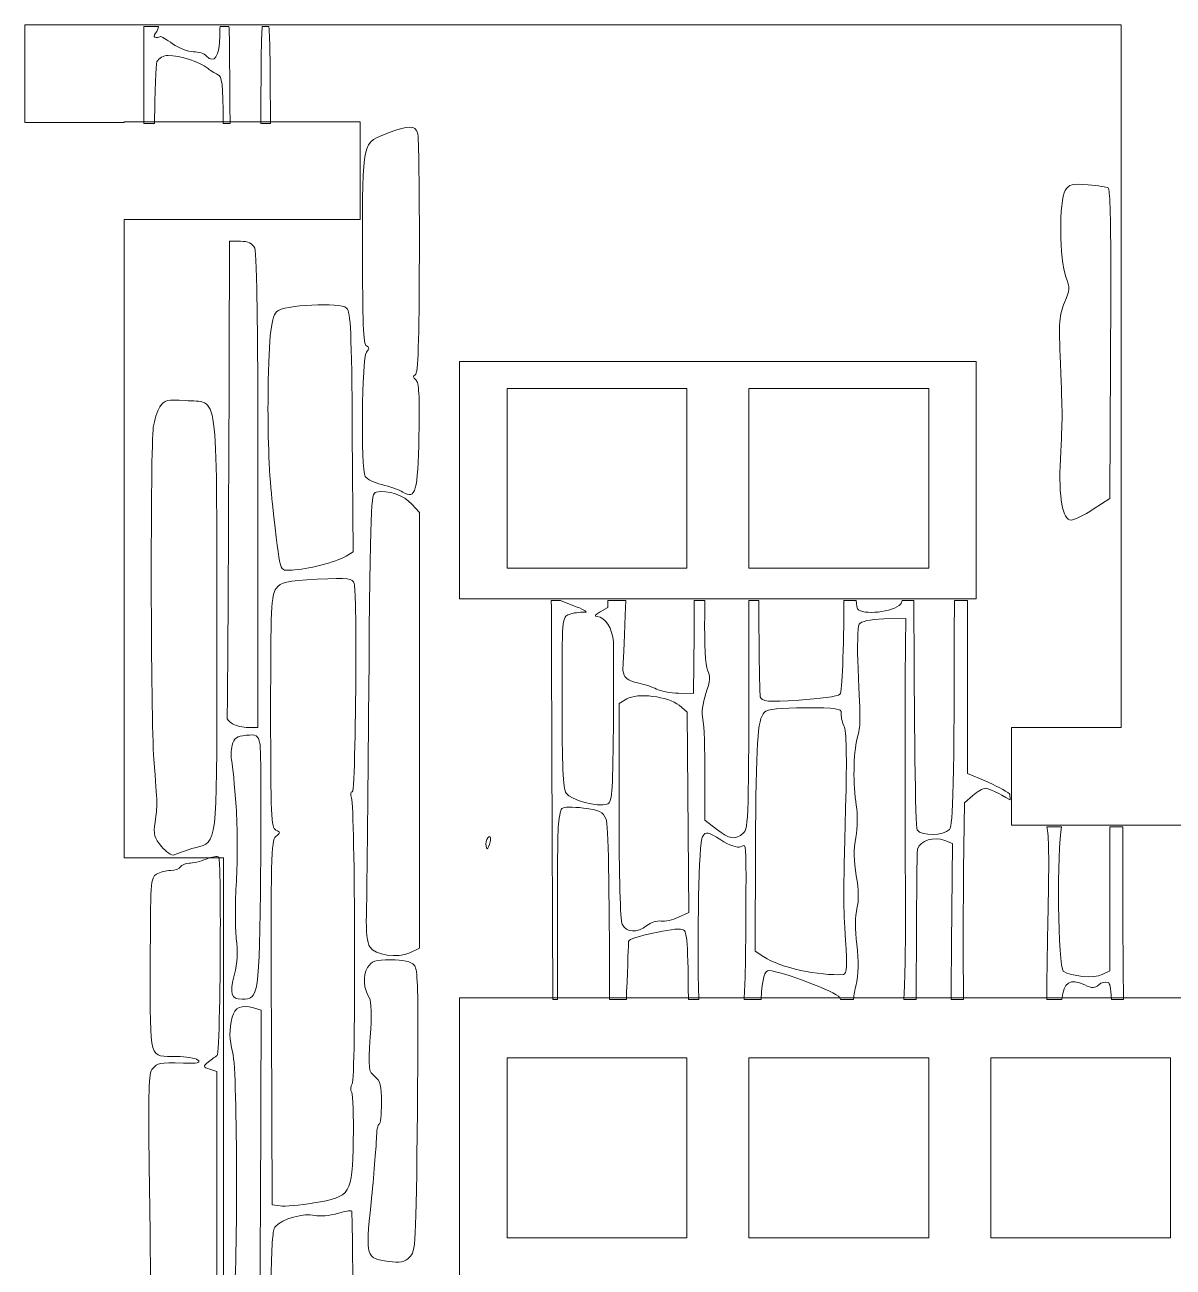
# Model space of a CAD drawing. Header units: centimetres. Extents: x -13.7 to 13.7, y -19.1 to 19.1.
# Drawn here: x -1.484 to 2.042, y 15.088 to 18.901 of the extents above; entities that cross this region are included whole.
import ezdxf

# ---------------------------------------------------------------- set-up
doc = ezdxf.new("R2010")
doc.units = ezdxf.units.CM
doc.header["$MEASUREMENT"] = 0
doc.layers.add('layer 1', color=7, linetype='Continuous')

msp = doc.modelspace()

# ---------------------------------------------------------------- linework, layer by layer
at = {"layer": 'layer 1', "color": 1, "lineweight": 9}
for points, knots in [([(-1.48369, 18.90131), (-1.48369, 18.90131), (-1.48369, 18.60141), (-1.48369, 18.60141), (-1.48369, 18.60141), (-1.48369, 18.60141), (-1.17873, 18.60141), (-1.17873, 18.60141), (-1.17873, 18.60141), (-1.17873, 18.60141), (-1.17873, 18.60393), (-1.17873, 18.60393), (-1.17873, 18.60393), (-1.17873, 18.60393), (-0.4541, 18.60393), (-0.4541, 18.60393), (-0.4541, 18.60393), (-0.4541, 18.60393), (-0.4541, 18.30401), (-0.4541, 18.30401), (-0.4541, 18.30401), (-0.4541, 18.30401), (-1.17873, 18.30401), (-1.17873, 18.30401), (-1.17873, 18.30401), (-1.17873, 18.30401), (-1.17873, 16.3446), (-1.17873, 16.3446), (-1.17873, 16.3446), (-1.17873, 16.3446), (-0.87387, 16.3446), (-0.87387, 16.3446), (-0.87387, 16.3446), (-0.87387, 16.3446), (-0.87387, 11.59285), (-0.87387, 11.59285), (-0.87387, 11.59285), (-0.87387, 11.59285), (-1.17873, 11.59285), (-1.17873, 11.59285), (-1.17873, 11.59285), (-1.17873, 11.59285), (-1.17873, 9.63597), (-1.17873, 9.63597), (-1.17873, 9.63597), (-1.17873, 9.63597), (-0.4541, 9.63597), (-0.4541, 9.63597), (-0.4541, 9.63597), (-0.4541, 9.63597), (-0.4541, 9.33596), (-0.4541, 9.33596), (-0.4541, 9.33596), (-0.4541, 9.33596), (-1.17873, 9.33596), (-1.17873, 9.33596), (-1.17873, 9.33596), (-1.17873, 9.33596), (-1.17873, 9.33549), (-1.17873, 9.33549), (-1.17873, 9.33549), (-1.17873, 9.33549), (-1.48369, 9.33549), (-1.48369, 9.33549), (-1.48369, 9.33549), (-1.48369, 9.33549), (-1.48369, 9.0355), (-1.48369, 9.0355), (-1.48369, 9.0355), (-1.48369, 9.0355), (1.88219, 9.0355), (1.88219, 9.0355), (1.88219, 9.0355), (1.88219, 9.0355), (1.88219, 11.20589), (1.88219, 11.20589), (1.88219, 11.20589), (1.88219, 11.20589), (1.55421, 11.20589), (1.55421, 11.20589), (1.55421, 11.20589), (1.55421, 11.20589), (1.55421, 11.50587), (1.55421, 11.50587), (1.55421, 11.50587), (1.55421, 11.50587), (2.38209, 11.50587), (2.38209, 11.50587), (2.38209, 11.50587), (2.38209, 11.50587), (2.38209, 11.50741), (2.38209, 11.50741), (2.38209, 11.50741), (2.38209, 11.50741), (4.61163, 11.50741), (4.61163, 11.50741), (4.61163, 11.50741), (4.61163, 11.50741), (4.61163, 16.44623), (4.61163, 16.44623), (4.61163, 16.44623), (4.61163, 16.44623), (2.88759, 16.44623), (2.88759, 16.44623), (2.88759, 16.44623), (2.88759, 16.44623), (2.88759, 16.44444), (2.88759, 16.44444), (2.88759, 16.44444), (2.88759, 16.44444), (1.54565, 16.44444), (1.54565, 16.44444), (1.54565, 16.44444), (1.54565, 16.44444), (1.54565, 16.74442), (1.54565, 16.74442), (1.54565, 16.74442), (1.54565, 16.74442), (1.88219, 16.74442), (1.88219, 16.74442), (1.88219, 16.74442), (1.88219, 16.74442), (1.88219, 18.90131), (1.88219, 18.90131), (1.88219, 18.90131), (1.88219, 18.90131), (-1.48369, 18.90131), (-1.48369, 18.90131)], [0, 0, 0, 0, 0.030303, 0.030303, 0.030303, 0.030303, 0.0606061, 0.0606061, 0.0606061, 0.0606061, 0.0909091, 0.0909091, 0.0909091, 0.0909091, 0.1212121, 0.1212121, 0.1212121, 0.1212121, 0.1515152, 0.1515152, 0.1515152, 0.1515152, 0.1818182, 0.1818182, 0.1818182, 0.1818182, 0.2121212, 0.2121212, 0.2121212, 0.2121212, 0.2424242, 0.2424242, 0.2424242, 0.2424242, 0.2727273, 0.2727273, 0.2727273, 0.2727273, 0.3030303, 0.3030303, 0.3030303, 0.3030303, 0.3333333, 0.3333333, 0.3333333, 0.3333333, 0.3636364, 0.3636364, 0.3636364, 0.3636364, 0.3939394, 0.3939394, 0.3939394, 0.3939394, 0.4242424, 0.4242424, 0.4242424, 0.4242424, 0.4545455, 0.4545455, 0.4545455, 0.4545455, 0.4848485, 0.4848485, 0.4848485, 0.4848485, 0.5151515, 0.5151515, 0.5151515, 0.5151515, 0.5454545, 0.5454545, 0.5454545, 0.5454545, 0.5757576, 0.5757576, 0.5757576, 0.5757576, 0.6060606, 0.6060606, 0.6060606, 0.6060606, 0.6363636, 0.6363636, 0.6363636, 0.6363636, 0.6666667, 0.6666667, 0.6666667, 0.6666667, 0.6969697, 0.6969697, 0.6969697, 0.6969697, 0.7272727, 0.7272727, 0.7272727, 0.7272727, 0.7575758, 0.7575758, 0.7575758, 0.7575758, 0.7878788, 0.7878788, 0.7878788, 0.7878788, 0.8181818, 0.8181818, 0.8181818, 0.8181818, 0.8484848, 0.8484848, 0.8484848, 0.8484848, 0.8787879, 0.8787879, 0.8787879, 0.8787879, 0.9090909, 0.9090909, 0.9090909, 0.9090909, 0.9393939, 0.9393939, 0.9393939, 0.9393939, 1, 1, 1, 1]), ([(0.5487, 17.78499), (0.5487, 17.78499), (0.5487, 17.2331), (0.5487, 17.2331), (0.5487, 17.2331), (0.5487, 17.2331), (-0.00319, 17.2331), (-0.00319, 17.2331), (-0.00319, 17.2331), (-0.00319, 17.2331), (-0.00319, 17.78499), (-0.00319, 17.78499), (-0.00319, 17.78499), (-0.00319, 17.78499), (0.5487, 17.78499), (0.5487, 17.78499)], [0, 0, 0, 0, 0.2, 0.2, 0.2, 0.2, 0.4, 0.4, 0.4, 0.4, 0.6, 0.6, 0.6, 0.6, 1, 1, 1, 1]), ([(1.29139, 17.78499), (1.29139, 17.78499), (1.29139, 17.2331), (1.29139, 17.2331), (1.29139, 17.2331), (1.29139, 17.2331), (0.7395, 17.2331), (0.7395, 17.2331), (0.7395, 17.2331), (0.7395, 17.2331), (0.7395, 17.78499), (0.7395, 17.78499), (0.7395, 17.78499), (0.7395, 17.78499), (1.29139, 17.78499), (1.29139, 17.78499)], [0, 0, 0, 0, 0.2, 0.2, 0.2, 0.2, 0.4, 0.4, 0.4, 0.4, 0.6, 0.6, 0.6, 0.6, 1, 1, 1, 1]), ([(0.5487, 15.72972), (0.5487, 15.72972), (0.5487, 15.17783), (0.5487, 15.17783), (0.5487, 15.17783), (0.5487, 15.17783), (-0.00319, 15.17783), (-0.00319, 15.17783), (-0.00319, 15.17783), (-0.00319, 15.17783), (-0.00319, 15.72972), (-0.00319, 15.72972), (-0.00319, 15.72972), (-0.00319, 15.72972), (0.5487, 15.72972), (0.5487, 15.72972)], [0, 0, 0, 0, 0.2, 0.2, 0.2, 0.2, 0.4, 0.4, 0.4, 0.4, 0.6, 0.6, 0.6, 0.6, 1, 1, 1, 1]), ([(1.29139, 15.72972), (1.29139, 15.72972), (1.29139, 15.17783), (1.29139, 15.17783), (1.29139, 15.17783), (1.29139, 15.17783), (0.7395, 15.17783), (0.7395, 15.17783), (0.7395, 15.17783), (0.7395, 15.17783), (0.7395, 15.72972), (0.7395, 15.72972), (0.7395, 15.72972), (0.7395, 15.72972), (1.29139, 15.72972), (1.29139, 15.72972)], [0, 0, 0, 0, 0.2, 0.2, 0.2, 0.2, 0.4, 0.4, 0.4, 0.4, 0.6, 0.6, 0.6, 0.6, 1, 1, 1, 1]), ([(2.03418, 15.72972), (2.03418, 15.72972), (2.03418, 15.17783), (2.03418, 15.17783), (2.03418, 15.17783), (2.03418, 15.17783), (1.48227, 15.17783), (1.48227, 15.17783), (1.48227, 15.17783), (1.48227, 15.17783), (1.48227, 15.72972), (1.48227, 15.72972), (1.48227, 15.72972), (1.48227, 15.72972), (2.03418, 15.72972), (2.03418, 15.72972)], [0, 0, 0, 0, 0.2, 0.2, 0.2, 0.2, 0.4, 0.4, 0.4, 0.4, 0.6, 0.6, 0.6, 0.6, 1, 1, 1, 1])]:
    msp.add_open_spline(points, degree=3, knots=knots, dxfattribs=at)
at = {"layer": 'layer 1', "color": 2, "lineweight": 9}
for points, knots in [([(-0.8536, 18.59873), (-0.85434, 18.69448), (-0.85515, 18.80195), (-0.8554, 18.83776), (-0.8554, 18.83776), (-0.85556, 18.86371), (-0.85604, 18.88244), (-0.85719, 18.8961), (-0.85719, 18.8961), (-0.85719, 18.8961), (-0.88445, 18.8961), (-0.88445, 18.8961), (-0.88445, 18.8961), (-0.88493, 18.88837), (-0.8851, 18.87902), (-0.8851, 18.86763), (-0.8851, 18.86763), (-0.8851, 18.80481), (-0.90252, 18.77902), (-0.92659, 18.8062), (-0.92659, 18.8062), (-0.93269, 18.81304), (-0.95044, 18.81864), (-0.96613, 18.81864), (-0.96613, 18.81864), (-0.98183, 18.81864), (-1.01047, 18.82964), (-1.02984, 18.84314), (-1.02984, 18.84314), (-1.04921, 18.85663), (-1.06612, 18.86656), (-1.06744, 18.86511), (-1.06744, 18.86511), (-1.06873, 18.86371), (-1.07483, 18.86251), (-1.08077, 18.86251), (-1.08077, 18.86251), (-1.08818, 18.86251), (-1.08858, 18.86698), (-1.08208, 18.87625), (-1.08208, 18.87625), (-1.07744, 18.88292), (-1.07459, 18.88967), (-1.07329, 18.8961), (-1.07329, 18.8961), (-1.07329, 18.8961), (-1.11845, 18.8961), (-1.11845, 18.8961), (-1.11845, 18.8961), (-1.11845, 18.8961), (-1.11845, 18.6272), (-1.11845, 18.6272), (-1.11845, 18.6272), (-1.11845, 18.61491), (-1.11853, 18.60995), (-1.11853, 18.59873), (-1.11853, 18.59873), (-1.11853, 18.59873), (-1.08575, 18.59873), (-1.08575, 18.59873), (-1.08575, 18.59873), (-1.08396, 18.70993), (-1.08127, 18.78171), (-1.07794, 18.78846), (-1.07794, 18.78846), (-1.07265, 18.79895), (-1.05703, 18.80766), (-1.04319, 18.80766), (-1.04319, 18.80766), (-1.01064, 18.80766), (-0.94213, 18.78552), (-0.92343, 18.769), (-0.92343, 18.769), (-0.91545, 18.76194), (-0.9012, 18.75307), (-0.89185, 18.74932), (-0.89185, 18.74932), (-0.87794, 18.74378), (-0.87533, 18.72199), (-0.875, 18.59873), (-0.875, 18.59873), (-0.875, 18.59873), (-0.8536, 18.59873), (-0.8536, 18.59873)], [0, 0, 0, 0, 0.0454545, 0.0454545, 0.0454545, 0.0454545, 0.0909091, 0.0909091, 0.0909091, 0.0909091, 0.1363636, 0.1363636, 0.1363636, 0.1363636, 0.1818182, 0.1818182, 0.1818182, 0.1818182, 0.2272727, 0.2272727, 0.2272727, 0.2272727, 0.2727273, 0.2727273, 0.2727273, 0.2727273, 0.3181818, 0.3181818, 0.3181818, 0.3181818, 0.3636364, 0.3636364, 0.3636364, 0.3636364, 0.4090909, 0.4090909, 0.4090909, 0.4090909, 0.4545455, 0.4545455, 0.4545455, 0.4545455, 0.5, 0.5, 0.5, 0.5, 0.5454545, 0.5454545, 0.5454545, 0.5454545, 0.5909091, 0.5909091, 0.5909091, 0.5909091, 0.6363636, 0.6363636, 0.6363636, 0.6363636, 0.6818182, 0.6818182, 0.6818182, 0.6818182, 0.7272727, 0.7272727, 0.7272727, 0.7272727, 0.7727273, 0.7727273, 0.7727273, 0.7727273, 0.8181818, 0.8181818, 0.8181818, 0.8181818, 0.8636364, 0.8636364, 0.8636364, 0.8636364, 0.9090909, 0.9090909, 0.9090909, 0.9090909, 1, 1, 1, 1]), ([(-0.72978, 18.59873), (-0.72994, 18.76503), (-0.73098, 18.85794), (-0.7344, 18.8961), (-0.7344, 18.8961), (-0.7344, 18.8961), (-0.75467, 18.8961), (-0.75467, 18.8961), (-0.75467, 18.8961), (-0.75792, 18.8585), (-0.75873, 18.77984), (-0.75873, 18.61799), (-0.75873, 18.61799), (-0.75873, 18.61076), (-0.75873, 18.60572), (-0.75873, 18.59873), (-0.75873, 18.59873), (-0.75873, 18.59873), (-0.72978, 18.59873), (-0.72978, 18.59873)], [0, 0, 0, 0, 0.1666667, 0.1666667, 0.1666667, 0.1666667, 0.3333333, 0.3333333, 0.3333333, 0.3333333, 0.5, 0.5, 0.5, 0.5, 0.6666667, 0.6666667, 0.6666667, 0.6666667, 1, 1, 1, 1]), ([(-0.27243, 18.19205), (-0.27308, 17.92665), (-0.27632, 17.83079), (-0.2848, 17.8269), (-0.2848, 17.8269), (-0.29326, 17.82298), (-0.29293, 17.81892), (-0.28341, 17.81136), (-0.28341, 17.81136), (-0.27349, 17.80346), (-0.2712, 17.76474), (-0.27372, 17.64097), (-0.27372, 17.64097), (-0.27714, 17.46628), (-0.28349, 17.44383), (-0.32288, 17.46661), (-0.32288, 17.46661), (-0.335, 17.47361), (-0.36412, 17.48403), (-0.38764, 17.48971), (-0.38764, 17.48971), (-0.41115, 17.49542), (-0.43408, 17.50664), (-0.43856, 17.51463), (-0.43856, 17.51463), (-0.45225, 17.53895), (-0.4489, 17.87906), (-0.43483, 17.89597), (-0.43483, 17.89597), (-0.42515, 17.90753), (-0.42515, 17.91144), (-0.43483, 17.9155), (-0.43483, 17.9155), (-0.44418, 17.91932), (-0.44704, 17.98938), (-0.44704, 18.21476), (-0.44704, 18.21476), (-0.44704, 18.54973), (-0.44939, 18.53949), (-0.3651, 18.57048), (-0.3651, 18.57048), (-0.3044, 18.59285), (-0.28536, 18.5927), (-0.27763, 18.57), (-0.27763, 18.57), (-0.27422, 18.55998), (-0.27185, 18.38993), (-0.27243, 18.19205)], [0, 0, 0, 0, 0.0769231, 0.0769231, 0.0769231, 0.0769231, 0.1538462, 0.1538462, 0.1538462, 0.1538462, 0.2307692, 0.2307692, 0.2307692, 0.2307692, 0.3076923, 0.3076923, 0.3076923, 0.3076923, 0.3846154, 0.3846154, 0.3846154, 0.3846154, 0.4615385, 0.4615385, 0.4615385, 0.4615385, 0.5384615, 0.5384615, 0.5384615, 0.5384615, 0.6153846, 0.6153846, 0.6153846, 0.6153846, 0.6923077, 0.6923077, 0.6923077, 0.6923077, 0.7692308, 0.7692308, 0.7692308, 0.7692308, 0.8461538, 0.8461538, 0.8461538, 0.8461538, 1, 1, 1, 1]), ([(1.85061, 18.12778), (1.85053, 18.05854), (1.85005, 17.97279), (1.8498, 17.86676), (1.8498, 17.86676), (1.8498, 17.86676), (1.84767, 17.44716), (1.84767, 17.44716), (1.84767, 17.44716), (1.84767, 17.44716), (1.79666, 17.41421), (1.79666, 17.41421), (1.79666, 17.41421), (1.76861, 17.39598), (1.73809, 17.38111), (1.72897, 17.38102), (1.72897, 17.38102), (1.7022, 17.38086), (1.68991, 17.45009), (1.69576, 17.56751), (1.69576, 17.56751), (1.70262, 17.7038), (1.70268, 17.6933), (1.69576, 17.86114), (1.69576, 17.86114), (1.69065, 17.98995), (1.69212, 18.01143), (1.70839, 18.04861), (1.70839, 18.04861), (1.72516, 18.08693), (1.72547, 18.09384), (1.71237, 18.12811), (1.71237, 18.12811), (1.69302, 18.17847), (1.69154, 18.36292), (1.71027, 18.39318), (1.71027, 18.39318), (1.72174, 18.41174), (1.73215, 18.41426), (1.78056, 18.41036), (1.78056, 18.41036), (1.81181, 18.40776), (1.83947, 18.40337), (1.84199, 18.40051), (1.84199, 18.40051), (1.84817, 18.39351), (1.85053, 18.33534), (1.85045, 18.12778), (1.85045, 18.12778), (1.85045, 18.12778), (1.85061, 18.12778), (1.85061, 18.12778)], [0, 0, 0, 0, 0.0714286, 0.0714286, 0.0714286, 0.0714286, 0.1428571, 0.1428571, 0.1428571, 0.1428571, 0.2142857, 0.2142857, 0.2142857, 0.2142857, 0.2857143, 0.2857143, 0.2857143, 0.2857143, 0.3571429, 0.3571429, 0.3571429, 0.3571429, 0.4285714, 0.4285714, 0.4285714, 0.4285714, 0.5, 0.5, 0.5, 0.5, 0.5714286, 0.5714286, 0.5714286, 0.5714286, 0.6428571, 0.6428571, 0.6428571, 0.6428571, 0.7142857, 0.7142857, 0.7142857, 0.7142857, 0.7857143, 0.7857143, 0.7857143, 0.7857143, 0.8571429, 0.8571429, 0.8571429, 0.8571429, 1, 1, 1, 1]), ([(-0.76785, 17.46947), (-0.76785, 17.46947), (-0.76785, 16.74442), (-0.76785, 16.74442), (-0.76785, 16.74442), (-0.76785, 16.74442), (-0.79772, 16.74442), (-0.79772, 16.74442), (-0.79772, 16.74442), (-0.81407, 16.74442), (-0.83594, 16.74947), (-0.84629, 16.75573), (-0.84629, 16.75573), (-0.85663, 16.762), (-0.86402, 16.77063), (-0.86273, 16.77494), (-0.86273, 16.77494), (-0.86142, 16.77925), (-0.85923, 17.11), (-0.85784, 17.5099), (-0.85784, 17.5099), (-0.85784, 17.5099), (-0.85523, 18.23696), (-0.85523, 18.23696), (-0.85523, 18.23696), (-0.85523, 18.23696), (-0.82163, 18.23696), (-0.82163, 18.23696), (-0.82163, 18.23696), (-0.79829, 18.23696), (-0.78493, 18.23038), (-0.77793, 18.21574), (-0.77793, 18.21574), (-0.77127, 18.20166), (-0.76785, 17.94829), (-0.76785, 17.46947)], [0, 0, 0, 0, 0.1, 0.1, 0.1, 0.1, 0.2, 0.2, 0.2, 0.2, 0.3, 0.3, 0.3, 0.3, 0.4, 0.4, 0.4, 0.4, 0.5, 0.5, 0.5, 0.5, 0.6, 0.6, 0.6, 0.6, 0.7, 0.7, 0.7, 0.7, 0.8, 0.8, 0.8, 0.8, 1, 1, 1, 1]), ([(-0.47543, 17.28338), (-0.47543, 17.28338), (-0.49699, 17.27028), (-0.49699, 17.27028), (-0.49699, 17.27028), (-0.52742, 17.25197), (-0.62009, 17.22814), (-0.66289, 17.22764), (-0.66289, 17.22764), (-0.70405, 17.22716), (-0.69781, 17.20658), (-0.72351, 17.43033), (-0.72351, 17.43033), (-0.73286, 17.51121), (-0.73807, 17.63187), (-0.737, 17.7431), (-0.737, 17.7431), (-0.7353, 17.936), (-0.72919, 17.99963), (-0.71049, 18.0208), (-0.71049, 18.0208), (-0.6921, 18.04154), (-0.51367, 18.05081), (-0.49562, 18.03194), (-0.49562, 18.03194), (-0.48332, 18.01909), (-0.48055, 17.95904), (-0.4782, 17.65001), (-0.4782, 17.65001), (-0.4782, 17.65001), (-0.47543, 17.28338), (-0.47543, 17.28338)], [0, 0, 0, 0, 0.1111111, 0.1111111, 0.1111111, 0.1111111, 0.2222222, 0.2222222, 0.2222222, 0.2222222, 0.3333333, 0.3333333, 0.3333333, 0.3333333, 0.4444444, 0.4444444, 0.4444444, 0.4444444, 0.5555556, 0.5555556, 0.5555556, 0.5555556, 0.6666667, 0.6666667, 0.6666667, 0.6666667, 0.7777778, 0.7777778, 0.7777778, 0.7777778, 1, 1, 1, 1]), ([(1.4372, 17.86807), (1.4372, 17.86807), (1.4372, 17.1397), (1.4372, 17.1397), (1.4372, 17.1397), (1.4372, 17.1397), (-0.149, 17.1397), (-0.149, 17.1397), (-0.149, 17.1397), (-0.149, 17.1397), (-0.149, 17.86807), (-0.149, 17.86807), (-0.149, 17.86807), (-0.149, 17.86807), (1.4372, 17.86807), (1.4372, 17.86807)], [0, 0, 0, 0, 0.2, 0.2, 0.2, 0.2, 0.4, 0.4, 0.4, 0.4, 0.6, 0.6, 0.6, 0.6, 1, 1, 1, 1]), ([(-0.89437, 16.82181), (-0.89405, 16.35242), (-0.89795, 16.39578), (-0.9706, 16.37235), (-0.9706, 16.37235), (-0.99396, 16.36487), (-1.01862, 16.35623), (-1.02553, 16.35323), (-1.02553, 16.35323), (-1.03245, 16.35029), (-1.04978, 16.36177), (-1.06411, 16.37878), (-1.06411, 16.37878), (-1.08648, 16.40538), (-1.08916, 16.41572), (-1.08379, 16.45354), (-1.08379, 16.45354), (-1.07623, 16.50637), (-1.07614, 16.50155), (-1.08754, 16.64736), (-1.08754, 16.64736), (-1.09714, 16.76956), (-1.09852, 17.59957), (-1.08925, 17.66628), (-1.08925, 17.66628), (-1.08631, 17.68745), (-1.07712, 17.71542), (-1.0689, 17.72852), (-1.0689, 17.72852), (-1.05563, 17.74969), (-1.04692, 17.75187), (-0.99127, 17.74789), (-0.99127, 17.74789), (-0.88706, 17.7405), (-0.89493, 17.79655), (-0.89462, 17.05613), (-0.89462, 17.05613), (-0.89454, 16.96646), (-0.89437, 16.88894), (-0.89437, 16.82181)], [0, 0, 0, 0, 0.0909091, 0.0909091, 0.0909091, 0.0909091, 0.1818182, 0.1818182, 0.1818182, 0.1818182, 0.2727273, 0.2727273, 0.2727273, 0.2727273, 0.3636364, 0.3636364, 0.3636364, 0.3636364, 0.4545455, 0.4545455, 0.4545455, 0.4545455, 0.5454545, 0.5454545, 0.5454545, 0.5454545, 0.6363636, 0.6363636, 0.6363636, 0.6363636, 0.7272727, 0.7272727, 0.7272727, 0.7272727, 0.8181818, 0.8181818, 0.8181818, 0.8181818, 1, 1, 1, 1]), ([(-0.27193, 17.40387), (-0.27193, 17.40387), (-0.27193, 16.06666), (-0.27193, 16.06666), (-0.27193, 16.06666), (-0.27193, 16.06666), (-0.3013, 16.05291), (-0.3013, 16.05291), (-0.3013, 16.05291), (-0.33881, 16.03533), (-0.4083, 16.04544), (-0.42474, 16.07081), (-0.42474, 16.07081), (-0.43271, 16.08318), (-0.43638, 16.11801), (-0.43492, 16.16756), (-0.43492, 16.16756), (-0.43369, 16.21019), (-0.43036, 16.51905), (-0.42767, 16.85403), (-0.42767, 16.85403), (-0.42286, 17.43528), (-0.42182, 17.46311), (-0.40463, 17.46686), (-0.40463, 17.46686), (-0.3712, 17.47409), (-0.31856, 17.45645), (-0.29522, 17.43008), (-0.29522, 17.43008), (-0.29522, 17.43008), (-0.27193, 17.40387), (-0.27193, 17.40387)], [0, 0, 0, 0, 0.1111111, 0.1111111, 0.1111111, 0.1111111, 0.2222222, 0.2222222, 0.2222222, 0.2222222, 0.3333333, 0.3333333, 0.3333333, 0.3333333, 0.4444444, 0.4444444, 0.4444444, 0.4444444, 0.5555556, 0.5555556, 0.5555556, 0.5555556, 0.6666667, 0.6666667, 0.6666667, 0.6666667, 0.7777778, 0.7777778, 0.7777778, 0.7777778, 1, 1, 1, 1]), ([(-0.46729, 16.96752), (-0.46745, 16.7821), (-0.47193, 16.54679), (-0.4782, 16.54679), (-0.4782, 16.54679), (-0.4838, 16.54679), (-0.48478, 16.53865), (-0.48064, 16.52767), (-0.48064, 16.52767), (-0.46966, 16.49878), (-0.46745, 15.66586), (-0.47828, 15.65016), (-0.47828, 15.65016), (-0.48341, 15.64291), (-0.48422, 15.63087), (-0.48022, 15.62356), (-0.48022, 15.62356), (-0.47616, 15.61623), (-0.47397, 15.55066), (-0.47526, 15.47767), (-0.47526, 15.47767), (-0.47812, 15.31039), (-0.48243, 15.3034), (-0.5961, 15.2845), (-0.5961, 15.2845), (-0.63977, 15.27727), (-0.68641, 15.27311), (-0.69974, 15.27531), (-0.69974, 15.27531), (-0.69974, 15.27531), (-0.72407, 15.27929), (-0.72407, 15.27929), (-0.72407, 15.27929), (-0.72407, 15.27929), (-0.72659, 15.8377), (-0.72659, 15.8377), (-0.72659, 15.8377), (-0.72888, 16.3459), (-0.72765, 16.39732), (-0.71309, 16.40936), (-0.71309, 16.40936), (-0.69828, 16.42165), (-0.69828, 16.42311), (-0.71301, 16.42954), (-0.71301, 16.42954), (-0.72734, 16.43573), (-0.72896, 16.47275), (-0.72896, 16.79218), (-0.72896, 16.79218), (-0.72896, 17.11504), (-0.72734, 17.1502), (-0.71195, 17.17094), (-0.71195, 17.17094), (-0.69706, 17.19096), (-0.68104, 17.19454), (-0.58616, 17.19942), (-0.58616, 17.19942), (-0.48876, 17.20437), (-0.47681, 17.203), (-0.47232, 17.18598), (-0.47232, 17.18598), (-0.46876, 17.17215), (-0.46721, 17.07883), (-0.46729, 16.96752)], [0, 0, 0, 0, 0.0588235, 0.0588235, 0.0588235, 0.0588235, 0.1176471, 0.1176471, 0.1176471, 0.1176471, 0.1764706, 0.1764706, 0.1764706, 0.1764706, 0.2352941, 0.2352941, 0.2352941, 0.2352941, 0.2941176, 0.2941176, 0.2941176, 0.2941176, 0.3529412, 0.3529412, 0.3529412, 0.3529412, 0.4117647, 0.4117647, 0.4117647, 0.4117647, 0.4705882, 0.4705882, 0.4705882, 0.4705882, 0.5294118, 0.5294118, 0.5294118, 0.5294118, 0.5882353, 0.5882353, 0.5882353, 0.5882353, 0.6470588, 0.6470588, 0.6470588, 0.6470588, 0.7058824, 0.7058824, 0.7058824, 0.7058824, 0.7647059, 0.7647059, 0.7647059, 0.7647059, 0.8235294, 0.8235294, 0.8235294, 0.8235294, 0.8823529, 0.8823529, 0.8823529, 0.8823529, 1, 1, 1, 1]), ([(1.54086, 16.54036), (1.54086, 16.54061), (1.5403, 16.54078), (1.53997, 16.54102), (1.53997, 16.54102), (1.52874, 16.54987), (1.49498, 16.56746), (1.46485, 16.58014), (1.46485, 16.58014), (1.46485, 16.58014), (1.41011, 16.60326), (1.41011, 16.60326), (1.41011, 16.60326), (1.41011, 16.60326), (1.41011, 17.11658), (1.41011, 17.11658), (1.41011, 17.11658), (1.41011, 17.12268), (1.41011, 17.12847), (1.41011, 17.13458), (1.41011, 17.13458), (1.41011, 17.13458), (1.37031, 17.13458), (1.37031, 17.13458), (1.37031, 17.13458), (1.36941, 16.56356), (1.36681, 16.44461), (1.35527, 16.43159), (1.35527, 16.43159), (1.33721, 16.41115), (1.27047, 16.40995), (1.25583, 16.42988), (1.25583, 16.42988), (1.25015, 16.43769), (1.2469, 16.76665), (1.24608, 17.13458), (1.24608, 17.13458), (1.24608, 17.13458), (1.21028, 17.13458), (1.21028, 17.13458), (1.21028, 17.13458), (1.20882, 17.1287), (1.20703, 17.12506), (1.20515, 17.12276), (1.20515, 17.12276), (1.18343, 17.09827), (1.08749, 17.08802), (1.07237, 17.10862), (1.07237, 17.10862), (1.07131, 17.11008), (1.07025, 17.12049), (1.06918, 17.13458), (1.06918, 17.13458), (1.06918, 17.13458), (1.03135, 17.13458), (1.03135, 17.13458), (1.03135, 17.13458), (1.03029, 16.98737), (1.02615, 16.85248), (1.01882, 16.84605), (1.01882, 16.84605), (1.01215, 16.84003), (0.95568, 16.83205), (0.89345, 16.82824), (0.89345, 16.82824), (0.79557, 16.82222), (0.77944, 16.82359), (0.77433, 16.83857), (0.77433, 16.83857), (0.77228, 16.84467), (0.77058, 16.96615), (0.76953, 17.13458), (0.76953, 17.13458), (0.76953, 17.13458), (0.7391, 17.13458), (0.7391, 17.13458), (0.7391, 17.13458), (0.7391, 17.08844), (0.73927, 17.05767), (0.73927, 17.00081), (0.73927, 17.00081), (0.73927, 16.47389), (0.73812, 16.43296), (0.72225, 16.41947), (0.72225, 16.41947), (0.69753, 16.39822), (0.68011, 16.40083), (0.63975, 16.43173), (0.63975, 16.43173), (0.63975, 16.43173), (0.6038, 16.45941), (0.6038, 16.45941), (0.6038, 16.45941), (0.6038, 16.45941), (0.60436, 16.59912), (0.60436, 16.59912), (0.60436, 16.59912), (0.60477, 16.676), (0.60184, 16.75273), (0.598, 16.76956), (0.598, 16.76956), (0.59361, 16.7891), (0.59702, 16.81766), (0.60744, 16.84857), (0.60744, 16.84857), (0.62031, 16.88642), (0.62144, 16.90195), (0.61273, 16.92026), (0.61273, 16.92026), (0.60573, 16.93499), (0.60248, 16.99641), (0.60388, 17.0881), (0.60388, 17.0881), (0.60402, 17.10087), (0.60388, 17.1196), (0.60402, 17.13458), (0.60402, 17.13458), (0.60402, 17.13458), (0.57141, 17.13458), (0.57141, 17.13458), (0.57141, 17.13458), (0.57149, 17.12895), (0.57165, 17.12472), (0.57165, 17.11845), (0.57165, 17.11845), (0.57188, 17.09421), (0.57174, 17.06525), (0.57132, 17.03074), (0.57132, 17.03074), (0.57132, 17.03074), (0.56913, 16.84865), (0.56913, 16.84865), (0.56913, 16.84865), (0.56913, 16.84865), (0.52331, 16.8493), (0.52331, 16.8493), (0.52331, 16.8493), (0.49817, 16.84963), (0.46751, 16.85548), (0.4553, 16.86223), (0.4553, 16.86223), (0.44302, 16.869), (0.41706, 16.87746), (0.39752, 16.88113), (0.39752, 16.88113), (0.37801, 16.8847), (0.35936, 16.89535), (0.3562, 16.90473), (0.3562, 16.90473), (0.35303, 16.91408), (0.35132, 16.92505), (0.35237, 16.92912), (0.35237, 16.92912), (0.35351, 16.93311), (0.35676, 17.00529), (0.3597, 17.08941), (0.3597, 17.08941), (0.3597, 17.08941), (0.36124, 17.13458), (0.36124, 17.13458), (0.36124, 17.13458), (0.36124, 17.13458), (0.30673, 17.13458), (0.30673, 17.13458), (0.30673, 17.13458), (0.30673, 17.13458), (0.30664, 17.11268), (0.30664, 17.11268), (0.30664, 17.11268), (0.30664, 17.11268), (0.28232, 17.09885), (0.28232, 17.09885), (0.28232, 17.09885), (0.26711, 17.09015), (0.26384, 17.08486), (0.27352, 17.08477), (0.27352, 17.08477), (0.29777, 17.08452), (0.3212, 17.04776), (0.32325, 17.00675), (0.32325, 17.00675), (0.32381, 16.9965), (0.32406, 16.96159), (0.32397, 16.91366), (0.32397, 16.91366), (0.32397, 16.86573), (0.32372, 16.80481), (0.32316, 16.7424), (0.32316, 16.7424), (0.32137, 16.53426), (0.31974, 16.51482), (0.30363, 16.50912), (0.30363, 16.50912), (0.2754, 16.49895), (0.19209, 16.52109), (0.17825, 16.5424), (0.17825, 16.5424), (0.16873, 16.55721), (0.16563, 16.62572), (0.16563, 16.82261), (0.16563, 16.82261), (0.16563, 17.08307), (0.16563, 17.08315), (0.18752, 17.09144), (0.18752, 17.09144), (0.19956, 17.096), (0.22031, 17.09885), (0.23366, 17.09796), (0.23366, 17.09796), (0.24732, 17.09698), (0.23668, 17.10446), (0.20942, 17.11504), (0.20942, 17.11504), (0.20942, 17.11504), (0.16076, 17.13399), (0.16076, 17.13399), (0.16076, 17.13399), (0.16076, 17.13399), (0.16076, 17.13458), (0.16076, 17.13458), (0.16076, 17.13458), (0.16076, 17.13458), (0.13262, 17.13458), (0.13262, 17.13458), (0.13262, 17.13458), (0.13366, 17.02074), (0.13357, 16.87217), (0.13432, 16.66673), (0.13432, 16.66673), (0.13432, 16.66673), (0.13699, 15.90929), (0.13699, 15.90929), (0.13699, 15.90929), (0.13699, 15.90929), (0.15174, 15.90929), (0.15174, 15.90929), (0.15174, 15.90929), (0.1509, 16.15412), (0.15124, 16.3913), (0.15409, 16.43711), (0.15409, 16.43711), (0.1558, 16.46421), (0.16059, 16.49049), (0.1649, 16.49545), (0.1649, 16.49545), (0.16921, 16.50033), (0.19908, 16.50108), (0.2313, 16.49691), (0.2313, 16.49691), (0.28061, 16.49066), (0.29167, 16.4852), (0.30071, 16.46275), (0.30071, 16.46275), (0.30788, 16.44492), (0.31121, 16.26974), (0.31137, 15.90929), (0.31137, 15.90929), (0.31137, 15.90929), (0.36337, 15.90929), (0.36337, 15.90929), (0.36337, 15.90929), (0.36359, 15.91727), (0.36376, 15.9241), (0.36409, 15.93258), (0.36409, 15.93258), (0.36717, 16.01386), (0.36961, 16.08368), (0.36969, 16.08757), (0.36969, 16.08757), (0.36986, 16.09961), (0.51446, 16.13175), (0.53512, 16.12435), (0.53512, 16.12435), (0.54789, 16.11971), (0.5522, 16.10946), (0.55374, 15.90929), (0.55374, 15.90929), (0.55374, 15.90929), (0.58523, 15.90929), (0.58523, 15.90929), (0.58523, 15.90929), (0.58076, 16.1014), (0.58467, 16.39058), (0.59711, 16.4097), (0.59711, 16.4097), (0.60744, 16.42565), (0.6129, 16.42459), (0.65326, 16.39911), (0.65326, 16.39911), (0.67832, 16.38332), (0.70492, 16.37389), (0.71379, 16.37772), (0.71379, 16.37772), (0.72802, 16.38391), (0.7307, 16.39847), (0.73056, 16.2852), (0.73056, 16.2852), (0.73048, 16.24746), (0.73014, 16.19547), (0.72975, 16.12435), (0.72975, 16.12435), (0.72916, 16.02452), (0.7281, 15.9578), (0.72438, 15.90929), (0.72438, 15.90929), (0.72438, 15.90929), (0.77662, 15.90929), (0.77662, 15.90929), (0.77662, 15.90929), (0.78099, 15.97724), (0.78815, 15.99815), (0.80086, 15.99776), (0.80086, 15.99776), (0.83894, 15.99636), (1.00669, 15.93273), (1.01786, 15.9154), (1.01786, 15.9154), (1.01875, 15.91411), (1.01957, 15.9119), (1.0203, 15.90929), (1.0203, 15.90929), (1.0203, 15.90929), (1.06047, 15.90929), (1.06047, 15.90929), (1.06047, 15.90929), (1.06106, 15.91825), (1.06333, 15.93071), (1.06756, 15.94991), (1.06756, 15.94991), (1.0757, 15.98726), (1.07668, 16.02631), (1.07066, 16.07847), (1.07066, 16.07847), (1.06529, 16.12402), (1.06553, 16.16691), (1.07123, 16.18814), (1.07123, 16.18814), (1.07733, 16.21132), (1.0766, 16.24525), (1.06904, 16.28895), (1.06904, 16.28895), (1.06106, 16.3354), (1.06064, 16.37014), (1.06748, 16.40659), (1.06748, 16.40659), (1.07326, 16.43702), (1.07391, 16.47772), (1.06918, 16.50539), (1.06918, 16.50539), (1.05862, 16.56737), (1.05991, 16.66363), (1.07203, 16.71147), (1.07203, 16.71147), (1.0827, 16.75354), (1.08278, 16.75176), (1.07472, 16.92547), (1.07472, 16.92547), (1.0717, 16.99185), (1.07318, 17.0528), (1.07797, 17.06094), (1.07797, 17.06094), (1.08376, 17.07046), (1.11028, 17.07615), (1.15381, 17.07737), (1.15381, 17.07737), (1.15381, 17.07737), (1.22078, 17.07917), (1.22078, 17.07917), (1.22078, 17.07917), (1.22078, 17.07917), (1.22005, 16.99681), (1.22005, 16.99681), (1.22005, 16.99681), (1.21873, 16.86175), (1.21857, 16.5389), (1.22005, 16.21759), (1.22005, 16.21759), (1.22061, 16.0652), (1.21817, 15.93494), (1.21467, 15.90929), (1.21467, 15.90929), (1.21467, 15.90929), (1.25309, 15.90929), (1.25309, 15.90929), (1.25309, 15.90929), (1.25373, 16.15983), (1.25494, 16.3651), (1.25706, 16.37162), (1.25706, 16.37162), (1.26552, 16.39749), (1.30783, 16.41067), (1.34055, 16.39749), (1.34055, 16.39749), (1.34055, 16.39749), (1.36496, 16.38772), (1.36496, 16.38772), (1.36496, 16.38772), (1.36496, 16.38772), (1.36154, 16.08041), (1.36154, 16.08041), (1.36154, 16.08041), (1.36056, 15.9857), (1.36048, 15.96293), (1.35998, 15.90929), (1.35998, 15.90929), (1.35998, 15.90929), (1.39799, 15.90929), (1.39799, 15.90929), (1.39799, 15.90929), (1.39741, 16.07276), (1.39741, 16.22979), (1.39864, 16.30751), (1.39864, 16.30751), (1.39864, 16.30751), (1.40124, 16.51269), (1.40124, 16.51269), (1.40124, 16.51269), (1.40124, 16.51269), (1.4267, 16.53523), (1.4267, 16.53523), (1.4267, 16.53523), (1.44061, 16.54769), (1.45819, 16.55786), (1.4656, 16.55786), (1.4656, 16.55786), (1.47423, 16.55786), (1.50628, 16.54192), (1.54134, 16.52222), (1.54134, 16.52222), (1.54134, 16.52222), (1.54086, 16.54036), (1.54086, 16.54036)], [0, 0, 0, 0, 0.0091743, 0.0091743, 0.0091743, 0.0091743, 0.0183486, 0.0183486, 0.0183486, 0.0183486, 0.0275229, 0.0275229, 0.0275229, 0.0275229, 0.0366972, 0.0366972, 0.0366972, 0.0366972, 0.0458716, 0.0458716, 0.0458716, 0.0458716, 0.0550459, 0.0550459, 0.0550459, 0.0550459, 0.0642202, 0.0642202, 0.0642202, 0.0642202, 0.0733945, 0.0733945, 0.0733945, 0.0733945, 0.0825688, 0.0825688, 0.0825688, 0.0825688, 0.0917431, 0.0917431, 0.0917431, 0.0917431, 0.1009174, 0.1009174, 0.1009174, 0.1009174, 0.1100917, 0.1100917, 0.1100917, 0.1100917, 0.1192661, 0.1192661, 0.1192661, 0.1192661, 0.1284404, 0.1284404, 0.1284404, 0.1284404, 0.1376147, 0.1376147, 0.1376147, 0.1376147, 0.146789, 0.146789, 0.146789, 0.146789, 0.1559633, 0.1559633, 0.1559633, 0.1559633, 0.1651376, 0.1651376, 0.1651376, 0.1651376, 0.1743119, 0.1743119, 0.1743119, 0.1743119, 0.1834862, 0.1834862, 0.1834862, 0.1834862, 0.1926606, 0.1926606, 0.1926606, 0.1926606, 0.2018349, 0.2018349, 0.2018349, 0.2018349, 0.2110092, 0.2110092, 0.2110092, 0.2110092, 0.2201835, 0.2201835, 0.2201835, 0.2201835, 0.2293578, 0.2293578, 0.2293578, 0.2293578, 0.2385321, 0.2385321, 0.2385321, 0.2385321, 0.2477064, 0.2477064, 0.2477064, 0.2477064, 0.2568807, 0.2568807, 0.2568807, 0.2568807, 0.266055, 0.266055, 0.266055, 0.266055, 0.2752294, 0.2752294, 0.2752294, 0.2752294, 0.2844037, 0.2844037, 0.2844037, 0.2844037, 0.293578, 0.293578, 0.293578, 0.293578, 0.3027523, 0.3027523, 0.3027523, 0.3027523, 0.3119266, 0.3119266, 0.3119266, 0.3119266, 0.3211009, 0.3211009, 0.3211009, 0.3211009, 0.3302752, 0.3302752, 0.3302752, 0.3302752, 0.3394495, 0.3394495, 0.3394495, 0.3394495, 0.3486239, 0.3486239, 0.3486239, 0.3486239, 0.3577982, 0.3577982, 0.3577982, 0.3577982, 0.3669725, 0.3669725, 0.3669725, 0.3669725, 0.3761468, 0.3761468, 0.3761468, 0.3761468, 0.3853211, 0.3853211, 0.3853211, 0.3853211, 0.3944954, 0.3944954, 0.3944954, 0.3944954, 0.4036697, 0.4036697, 0.4036697, 0.4036697, 0.412844, 0.412844, 0.412844, 0.412844, 0.4220183, 0.4220183, 0.4220183, 0.4220183, 0.4311927, 0.4311927, 0.4311927, 0.4311927, 0.440367, 0.440367, 0.440367, 0.440367, 0.4495413, 0.4495413, 0.4495413, 0.4495413, 0.4587156, 0.4587156, 0.4587156, 0.4587156, 0.4678899, 0.4678899, 0.4678899, 0.4678899, 0.4770642, 0.4770642, 0.4770642, 0.4770642, 0.4862385, 0.4862385, 0.4862385, 0.4862385, 0.4954128, 0.4954128, 0.4954128, 0.4954128, 0.5045872, 0.5045872, 0.5045872, 0.5045872, 0.5137615, 0.5137615, 0.5137615, 0.5137615, 0.5229358, 0.5229358, 0.5229358, 0.5229358, 0.5321101, 0.5321101, 0.5321101, 0.5321101, 0.5412844, 0.5412844, 0.5412844, 0.5412844, 0.5504587, 0.5504587, 0.5504587, 0.5504587, 0.559633, 0.559633, 0.559633, 0.559633, 0.5688073, 0.5688073, 0.5688073, 0.5688073, 0.5779817, 0.5779817, 0.5779817, 0.5779817, 0.587156, 0.587156, 0.587156, 0.587156, 0.5963303, 0.5963303, 0.5963303, 0.5963303, 0.6055046, 0.6055046, 0.6055046, 0.6055046, 0.6146789, 0.6146789, 0.6146789, 0.6146789, 0.6238532, 0.6238532, 0.6238532, 0.6238532, 0.6330275, 0.6330275, 0.6330275, 0.6330275, 0.6422018, 0.6422018, 0.6422018, 0.6422018, 0.6513761, 0.6513761, 0.6513761, 0.6513761, 0.6605505, 0.6605505, 0.6605505, 0.6605505, 0.6697248, 0.6697248, 0.6697248, 0.6697248, 0.6788991, 0.6788991, 0.6788991, 0.6788991, 0.6880734, 0.6880734, 0.6880734, 0.6880734, 0.6972477, 0.6972477, 0.6972477, 0.6972477, 0.706422, 0.706422, 0.706422, 0.706422, 0.7155963, 0.7155963, 0.7155963, 0.7155963, 0.7247706, 0.7247706, 0.7247706, 0.7247706, 0.733945, 0.733945, 0.733945, 0.733945, 0.7431193, 0.7431193, 0.7431193, 0.7431193, 0.7522936, 0.7522936, 0.7522936, 0.7522936, 0.7614679, 0.7614679, 0.7614679, 0.7614679, 0.7706422, 0.7706422, 0.7706422, 0.7706422, 0.7798165, 0.7798165, 0.7798165, 0.7798165, 0.7889908, 0.7889908, 0.7889908, 0.7889908, 0.7981651, 0.7981651, 0.7981651, 0.7981651, 0.8073394, 0.8073394, 0.8073394, 0.8073394, 0.8165138, 0.8165138, 0.8165138, 0.8165138, 0.8256881, 0.8256881, 0.8256881, 0.8256881, 0.8348624, 0.8348624, 0.8348624, 0.8348624, 0.8440367, 0.8440367, 0.8440367, 0.8440367, 0.853211, 0.853211, 0.853211, 0.853211, 0.8623853, 0.8623853, 0.8623853, 0.8623853, 0.8715596, 0.8715596, 0.8715596, 0.8715596, 0.8807339, 0.8807339, 0.8807339, 0.8807339, 0.8899083, 0.8899083, 0.8899083, 0.8899083, 0.8990826, 0.8990826, 0.8990826, 0.8990826, 0.9082569, 0.9082569, 0.9082569, 0.9082569, 0.9174312, 0.9174312, 0.9174312, 0.9174312, 0.9266055, 0.9266055, 0.9266055, 0.9266055, 0.9357798, 0.9357798, 0.9357798, 0.9357798, 0.9449541, 0.9449541, 0.9449541, 0.9449541, 0.9541284, 0.9541284, 0.9541284, 0.9541284, 0.9633028, 0.9633028, 0.9633028, 0.9633028, 0.9724771, 0.9724771, 0.9724771, 0.9724771, 0.9816514, 0.9816514, 0.9816514, 0.9816514, 1, 1, 1, 1]), ([(0.5548, 16.17651), (0.5548, 16.17651), (0.52308, 16.1617), (0.52308, 16.1617), (0.52308, 16.1617), (0.50567, 16.15356), (0.48157, 16.14835), (0.46961, 16.15006), (0.46961, 16.15006), (0.45766, 16.15185), (0.43814, 16.1455), (0.42608, 16.13606), (0.42608, 16.13606), (0.39648, 16.11263), (0.36286, 16.11442), (0.35066, 16.14006), (0.35066, 16.14006), (0.34441, 16.15331), (0.34057, 16.28422), (0.34057, 16.48943), (0.34057, 16.48943), (0.34057, 16.48943), (0.34057, 16.81749), (0.34057, 16.81749), (0.34057, 16.81749), (0.34057, 16.81749), (0.36449, 16.83188), (0.36449, 16.83188), (0.36449, 16.83188), (0.3968, 16.8515), (0.49215, 16.83986), (0.52479, 16.81237), (0.52479, 16.81237), (0.52479, 16.81237), (0.54959, 16.79146), (0.54959, 16.79146), (0.54959, 16.79146), (0.54959, 16.79146), (0.5548, 16.17651), (0.5548, 16.17651)], [0, 0, 0, 0, 0.0909091, 0.0909091, 0.0909091, 0.0909091, 0.1818182, 0.1818182, 0.1818182, 0.1818182, 0.2727273, 0.2727273, 0.2727273, 0.2727273, 0.3636364, 0.3636364, 0.3636364, 0.3636364, 0.4545455, 0.4545455, 0.4545455, 0.4545455, 0.5454545, 0.5454545, 0.5454545, 0.5454545, 0.6363636, 0.6363636, 0.6363636, 0.6363636, 0.7272727, 0.7272727, 0.7272727, 0.7272727, 0.8181818, 0.8181818, 0.8181818, 0.8181818, 1, 1, 1, 1]), ([(1.03908, 16.01352), (1.03844, 15.99328), (1.03542, 15.98659), (1.02948, 15.98612), (1.02948, 15.98612), (0.9565, 15.98049), (0.83421, 16.00742), (0.78547, 16.03989), (0.78547, 16.03989), (0.78547, 16.03989), (0.7587, 16.05771), (0.7587, 16.05771), (0.7587, 16.05771), (0.7587, 16.05771), (0.75985, 16.37633), (0.75985, 16.37633), (0.75985, 16.37633), (0.76091, 16.69724), (0.76553, 16.76746), (0.78686, 16.79162), (0.78686, 16.79162), (0.79459, 16.80033), (0.83681, 16.80472), (0.91232, 16.80472), (0.91232, 16.80472), (1.00647, 16.80472), (1.02559, 16.80204), (1.02306, 16.78894), (1.02306, 16.78894), (1.02136, 16.78023), (1.025, 16.76248), (1.03111, 16.74955), (1.03111, 16.74955), (1.039, 16.7328), (1.04054, 16.65948), (1.03648, 16.49651), (1.03648, 16.49651), (1.02917, 16.20449), (1.02917, 16.20913), (1.03648, 16.08863), (1.03648, 16.08863), (1.03771, 16.06837), (1.03852, 16.05193), (1.03892, 16.03858), (1.03892, 16.03858), (1.03892, 16.02859), (1.0395, 16.0203), (1.03892, 16.01352), (1.03892, 16.01352), (1.03892, 16.01352), (1.03908, 16.01352), (1.03908, 16.01352)], [0, 0, 0, 0, 0.0714286, 0.0714286, 0.0714286, 0.0714286, 0.1428571, 0.1428571, 0.1428571, 0.1428571, 0.2142857, 0.2142857, 0.2142857, 0.2142857, 0.2857143, 0.2857143, 0.2857143, 0.2857143, 0.3571429, 0.3571429, 0.3571429, 0.3571429, 0.4285714, 0.4285714, 0.4285714, 0.4285714, 0.5, 0.5, 0.5, 0.5, 0.5714286, 0.5714286, 0.5714286, 0.5714286, 0.6428571, 0.6428571, 0.6428571, 0.6428571, 0.7142857, 0.7142857, 0.7142857, 0.7142857, 0.7857143, 0.7857143, 0.7857143, 0.7857143, 0.8571429, 0.8571429, 0.8571429, 0.8571429, 1, 1, 1, 1]), ([(-0.75873, 16.44802), (-0.7589, 16.40351), (-0.75923, 16.35536), (-0.75979, 16.3058), (-0.75979, 16.3058), (-0.76419, 15.91589), (-0.765, 15.91036), (-0.81682, 15.91036), (-0.81682, 15.91036), (-0.85117, 15.91036), (-0.85573, 15.92542), (-0.83978, 15.98718), (-0.83978, 15.98718), (-0.83132, 16.02021), (-0.82953, 16.05658), (-0.8344, 16.09692), (-0.8344, 16.09692), (-0.8384, 16.13013), (-0.83832, 16.20865), (-0.83424, 16.27137), (-0.83424, 16.27137), (-0.83009, 16.33411), (-0.83051, 16.43784), (-0.83505, 16.5018), (-0.83505, 16.5018), (-0.83969, 16.56583), (-0.8458, 16.62807), (-0.84865, 16.64011), (-0.84865, 16.64011), (-0.85157, 16.65223), (-0.85075, 16.67446), (-0.84694, 16.68949), (-0.84694, 16.68949), (-0.8414, 16.71147), (-0.83286, 16.71766), (-0.8043, 16.72034), (-0.8043, 16.72034), (-0.77273, 16.72334), (-0.76777, 16.72034), (-0.76208, 16.69495), (-0.76208, 16.69495), (-0.75948, 16.68308), (-0.75825, 16.58162), (-0.75873, 16.44802)], [0, 0, 0, 0, 0.0833333, 0.0833333, 0.0833333, 0.0833333, 0.1666667, 0.1666667, 0.1666667, 0.1666667, 0.25, 0.25, 0.25, 0.25, 0.3333333, 0.3333333, 0.3333333, 0.3333333, 0.4166667, 0.4166667, 0.4166667, 0.4166667, 0.5, 0.5, 0.5, 0.5, 0.5833333, 0.5833333, 0.5833333, 0.5833333, 0.6666667, 0.6666667, 0.6666667, 0.6666667, 0.75, 0.75, 0.75, 0.75, 0.8333333, 0.8333333, 0.8333333, 0.8333333, 1, 1, 1, 1]), ([(1.88966, 15.90929), (1.88861, 15.97945), (1.88787, 16.06081), (1.88771, 16.15023), (1.88771, 16.15023), (1.88771, 16.15023), (1.88707, 16.43923), (1.88707, 16.43923), (1.88707, 16.43923), (1.88707, 16.43923), (1.84736, 16.43923), (1.84736, 16.43923), (1.84736, 16.43923), (1.84736, 16.43923), (1.84736, 15.99759), (1.84736, 15.99759), (1.84736, 15.99759), (1.84736, 15.99759), (1.82393, 15.98547), (1.82393, 15.98547), (1.82393, 15.98547), (1.80058, 15.97343), (1.72751, 15.97993), (1.70472, 15.99596), (1.70472, 15.99596), (1.68795, 16.00775), (1.68521, 16.37431), (1.69918, 16.43923), (1.69918, 16.43923), (1.69918, 16.43923), (1.65436, 16.43923), (1.65436, 16.43923), (1.65436, 16.43923), (1.66055, 16.41367), (1.66127, 16.34486), (1.65802, 16.17918), (1.65802, 16.17918), (1.65525, 16.03908), (1.65396, 15.97105), (1.65371, 15.90929), (1.65371, 15.90929), (1.65371, 15.90929), (1.70049, 15.90929), (1.70049, 15.90929), (1.70049, 15.90929), (1.70529, 15.96204), (1.72547, 15.97497), (1.77046, 15.95389), (1.77046, 15.95389), (1.79285, 15.94339), (1.80195, 15.94347), (1.81335, 15.95414), (1.81335, 15.95414), (1.82133, 15.96154), (1.83443, 15.96481), (1.84255, 15.96131), (1.84255, 15.96131), (1.84736, 15.95918), (1.85069, 15.94779), (1.85288, 15.90929), (1.85288, 15.90929), (1.85288, 15.90929), (1.88966, 15.90929), (1.88966, 15.90929)], [0, 0, 0, 0, 0.0588235, 0.0588235, 0.0588235, 0.0588235, 0.1176471, 0.1176471, 0.1176471, 0.1176471, 0.1764706, 0.1764706, 0.1764706, 0.1764706, 0.2352941, 0.2352941, 0.2352941, 0.2352941, 0.2941176, 0.2941176, 0.2941176, 0.2941176, 0.3529412, 0.3529412, 0.3529412, 0.3529412, 0.4117647, 0.4117647, 0.4117647, 0.4117647, 0.4705882, 0.4705882, 0.4705882, 0.4705882, 0.5294118, 0.5294118, 0.5294118, 0.5294118, 0.5882353, 0.5882353, 0.5882353, 0.5882353, 0.6470588, 0.6470588, 0.6470588, 0.6470588, 0.7058824, 0.7058824, 0.7058824, 0.7058824, 0.7647059, 0.7647059, 0.7647059, 0.7647059, 0.8235294, 0.8235294, 0.8235294, 0.8235294, 0.8823529, 0.8823529, 0.8823529, 0.8823529, 1, 1, 1, 1]), ([(-0.05395, 16.40124), (-0.05347, 16.40824), (-0.05535, 16.41157), (-0.05901, 16.40905), (-0.05901, 16.40905), (-0.06389, 16.40564), (-0.0678, 16.39578), (-0.0678, 16.38707), (-0.0678, 16.38707), (-0.0678, 16.36437), (-0.0612, 16.36754), (-0.05526, 16.39318), (-0.05526, 16.39318), (-0.05462, 16.39626), (-0.0542, 16.39895), (-0.05404, 16.40124), (-0.05404, 16.40124), (-0.05404, 16.40124), (-0.05395, 16.40124), (-0.05395, 16.40124)], [0, 0, 0, 0, 0.1666667, 0.1666667, 0.1666667, 0.1666667, 0.3333333, 0.3333333, 0.3333333, 0.3333333, 0.5, 0.5, 0.5, 0.5, 0.6666667, 0.6666667, 0.6666667, 0.6666667, 1, 1, 1, 1]), ([(-0.88347, 16.15006), (-0.88331, 15.97276), (-0.88729, 15.73933), (-0.89316, 15.73706), (-0.89316, 15.73706), (-0.89762, 15.73535), (-0.90951, 15.72681), (-0.91968, 15.71802), (-0.91968, 15.71802), (-0.93742, 15.70265), (-0.93734, 15.70198), (-0.91618, 15.69523), (-0.91618, 15.69523), (-0.91618, 15.69523), (-0.89428, 15.68823), (-0.89428, 15.68823), (-0.89428, 15.68823), (-0.89428, 15.68823), (-0.89428, 15.14807), (-0.89428, 15.14807), (-0.89428, 15.14807), (-0.89428, 14.53401), (-0.88908, 14.57143), (-0.97468, 14.57143), (-0.97468, 14.57143), (-0.99933, 14.57143), (-1.02237, 14.56614), (-1.02595, 14.55971), (-1.02595, 14.55971), (-1.03017, 14.55198), (-1.03813, 14.55394), (-1.04938, 14.5655), (-1.04938, 14.5655), (-1.05882, 14.5751), (-1.07313, 14.58006), (-1.08119, 14.57656), (-1.08119, 14.57656), (-1.0907, 14.57241), (-1.0977, 14.5781), (-1.10112, 14.59274), (-1.10112, 14.59274), (-1.10397, 14.60511), (-1.10348, 14.61528), (-1.09997, 14.61528), (-1.09997, 14.61528), (-1.09647, 14.61528), (-1.09445, 14.72026), (-1.09541, 14.84848), (-1.09541, 14.84848), (-1.09647, 14.97679), (-1.09925, 15.2165), (-1.1016, 15.38125), (-1.1016, 15.38125), (-1.10518, 15.63316), (-1.10364, 15.68344), (-1.09177, 15.69686), (-1.09177, 15.69686), (-1.07525, 15.71542), (-1.07296, 15.71581), (-0.99641, 15.71379), (-0.99641, 15.71379), (-0.95425, 15.71264), (-0.94204, 15.71525), (-0.95263, 15.72331), (-0.95263, 15.72331), (-0.96061, 15.72941), (-0.98981, 15.73454), (-1.01747, 15.73462), (-1.01747, 15.73462), (-1.10454, 15.73485), (-1.09843, 15.71388), (-1.09843, 16.01532), (-1.09843, 16.01532), (-1.09843, 16.26846), (-1.09745, 16.28332), (-1.07965, 16.29407), (-1.07965, 16.29407), (-1.06931, 16.30034), (-1.04986, 16.30538), (-1.03643, 16.30538), (-1.03643, 16.30538), (-1.02309, 16.30538), (-1.00943, 16.31034), (-1.00608, 16.31636), (-1.00608, 16.31636), (-1.00274, 16.32238), (-0.99079, 16.32736), (-0.97948, 16.32736), (-0.97948, 16.32736), (-0.96817, 16.32736), (-0.9444, 16.3333), (-0.92684, 16.34046), (-0.92684, 16.34046), (-0.90918, 16.3476), (-0.89193, 16.35037), (-0.88852, 16.34648), (-0.88852, 16.34648), (-0.8851, 16.34256), (-0.88356, 16.25642), (-0.88347, 16.15006)], [0, 0, 0, 0, 0.0384615, 0.0384615, 0.0384615, 0.0384615, 0.0769231, 0.0769231, 0.0769231, 0.0769231, 0.1153846, 0.1153846, 0.1153846, 0.1153846, 0.1538462, 0.1538462, 0.1538462, 0.1538462, 0.1923077, 0.1923077, 0.1923077, 0.1923077, 0.2307692, 0.2307692, 0.2307692, 0.2307692, 0.2692308, 0.2692308, 0.2692308, 0.2692308, 0.3076923, 0.3076923, 0.3076923, 0.3076923, 0.3461538, 0.3461538, 0.3461538, 0.3461538, 0.3846154, 0.3846154, 0.3846154, 0.3846154, 0.4230769, 0.4230769, 0.4230769, 0.4230769, 0.4615385, 0.4615385, 0.4615385, 0.4615385, 0.5, 0.5, 0.5, 0.5, 0.5384615, 0.5384615, 0.5384615, 0.5384615, 0.5769231, 0.5769231, 0.5769231, 0.5769231, 0.6153846, 0.6153846, 0.6153846, 0.6153846, 0.6538462, 0.6538462, 0.6538462, 0.6538462, 0.6923077, 0.6923077, 0.6923077, 0.6923077, 0.7307692, 0.7307692, 0.7307692, 0.7307692, 0.7692308, 0.7692308, 0.7692308, 0.7692308, 0.8076923, 0.8076923, 0.8076923, 0.8076923, 0.8461538, 0.8461538, 0.8461538, 0.8461538, 0.8846154, 0.8846154, 0.8846154, 0.8846154, 0.9230769, 0.9230769, 0.9230769, 0.9230769, 1, 1, 1, 1]), ([(-0.27683, 15.79084), (-0.27699, 15.73275), (-0.27763, 15.65976), (-0.27853, 15.56782), (-0.27853, 15.56782), (-0.28268, 15.15205), (-0.28349, 15.13595), (-0.30244, 15.11772), (-0.30244, 15.11772), (-0.31751, 15.10314), (-0.33254, 15.10039), (-0.36753, 15.10535), (-0.36753, 15.10535), (-0.43767, 15.11543), (-0.43783, 15.11601), (-0.42067, 15.28475), (-0.42067, 15.28475), (-0.41238, 15.36628), (-0.40505, 15.4539), (-0.4044, 15.47955), (-0.4044, 15.47955), (-0.40374, 15.50525), (-0.40001, 15.52624), (-0.39601, 15.52624), (-0.39601, 15.52624), (-0.39195, 15.52624), (-0.3887, 15.55562), (-0.3887, 15.59142), (-0.3887, 15.59142), (-0.3887, 15.64551), (-0.3922, 15.65951), (-0.40928, 15.67303), (-0.40928, 15.67303), (-0.42882, 15.68848), (-0.42963, 15.69507), (-0.42294, 15.79467), (-0.42294, 15.79467), (-0.4188, 15.85806), (-0.41969, 15.9054), (-0.42531, 15.91346), (-0.42531, 15.91346), (-0.44377, 15.93989), (-0.44662, 15.98286), (-0.43165, 16.00711), (-0.43165, 16.00711), (-0.41921, 16.02713), (-0.40732, 16.03102), (-0.35964, 16.03102), (-0.35964, 16.03102), (-0.32263, 16.03102), (-0.29757, 16.02542), (-0.28836, 16.01509), (-0.28836, 16.01509), (-0.27935, 16.00482), (-0.27624, 15.9652), (-0.27683, 15.79084)], [0, 0, 0, 0, 0.0666667, 0.0666667, 0.0666667, 0.0666667, 0.1333333, 0.1333333, 0.1333333, 0.1333333, 0.2, 0.2, 0.2, 0.2, 0.2666667, 0.2666667, 0.2666667, 0.2666667, 0.3333333, 0.3333333, 0.3333333, 0.3333333, 0.4, 0.4, 0.4, 0.4, 0.4666667, 0.4666667, 0.4666667, 0.4666667, 0.5333333, 0.5333333, 0.5333333, 0.5333333, 0.6, 0.6, 0.6, 0.6, 0.6666667, 0.6666667, 0.6666667, 0.6666667, 0.7333333, 0.7333333, 0.7333333, 0.7333333, 0.8, 0.8, 0.8, 0.8, 0.8666667, 0.8666667, 0.8666667, 0.8666667, 1, 1, 1, 1]), ([(2.92267, 15.9145), (2.92267, 15.9145), (2.92267, 12.02221), (2.92267, 12.02221), (2.92267, 12.02221), (2.92267, 12.02221), (-0.149, 12.02221), (-0.149, 12.02221), (-0.149, 12.02221), (-0.149, 12.02221), (-0.149, 15.9145), (-0.149, 15.9145), (-0.149, 15.9145), (-0.149, 15.9145), (2.92267, 15.9145), (2.92267, 15.9145)], [0, 0, 0, 0, 0.2, 0.2, 0.2, 0.2, 0.4, 0.4, 0.4, 0.4, 0.6, 0.6, 0.6, 0.6, 1, 1, 1, 1]), ([(-0.758, 15.87693), (-0.758, 15.87693), (-0.76052, 15.26107), (-0.76052, 15.26107), (-0.76052, 15.26107), (-0.76281, 14.68706), (-0.76419, 14.64433), (-0.78014, 14.63294), (-0.78014, 14.63294), (-0.79316, 14.62367), (-0.80358, 14.6248), (-0.82382, 14.63767), (-0.82382, 14.63767), (-0.8498, 14.65402), (-0.8506, 14.65769), (-0.85369, 14.76386), (-0.85369, 14.76386), (-0.85548, 14.82399), (-0.85142, 14.90779), (-0.84465, 14.95003), (-0.84465, 14.95003), (-0.82961, 15.04432), (-0.83018, 15.68742), (-0.8454, 15.7456), (-0.8454, 15.7456), (-0.85646, 15.78815), (-0.85677, 15.81452), (-0.84669, 15.85537), (-0.84669, 15.85537), (-0.83938, 15.88513), (-0.81861, 15.89409), (-0.7816, 15.88367), (-0.7816, 15.88367), (-0.7816, 15.88367), (-0.758, 15.87693), (-0.758, 15.87693)], [0, 0, 0, 0, 0.1, 0.1, 0.1, 0.1, 0.2, 0.2, 0.2, 0.2, 0.3, 0.3, 0.3, 0.3, 0.4, 0.4, 0.4, 0.4, 0.5, 0.5, 0.5, 0.5, 0.6, 0.6, 0.6, 0.6, 0.7, 0.7, 0.7, 0.7, 0.8, 0.8, 0.8, 0.8, 1, 1, 1, 1]), ([(-0.46899, 13.84876), (-0.47568, 13.83598), (-0.47551, 13.79611), (-0.47404, 13.67098), (-0.47404, 13.67098), (-0.47291, 13.56984), (-0.47543, 13.47521), (-0.47974, 13.46065), (-0.47974, 13.46065), (-0.48462, 13.44389), (-0.48397, 13.43672), (-0.47787, 13.44103), (-0.47787, 13.44103), (-0.4686, 13.44747), (-0.4677, 13.39215), (-0.47283, 13.11193), (-0.47283, 13.11193), (-0.47493, 12.9941), (-0.46631, 13.00207), (-0.60267, 12.99337), (-0.60267, 12.99337), (-0.68048, 12.98841), (-0.69926, 12.99037), (-0.71203, 13.00484), (-0.71203, 13.00484), (-0.72563, 13.02014), (-0.72749, 13.07271), (-0.72749, 13.43851), (-0.72749, 13.43851), (-0.72749, 13.71442), (-0.72855, 13.81125), (-0.73473, 13.84185), (-0.73473, 13.84185), (-0.7305, 13.91523), (-0.72952, 14.09032), (-0.72952, 14.4938), (-0.72952, 14.4938), (-0.72952, 15.11193), (-0.72773, 15.19745), (-0.71455, 15.21241), (-0.71455, 15.21241), (-0.6938, 15.23578), (-0.62669, 15.25465), (-0.5934, 15.24642), (-0.5934, 15.24642), (-0.57827, 15.24262), (-0.5476, 15.24513), (-0.52522, 15.25188), (-0.52522, 15.25188), (-0.50284, 15.25872), (-0.4826, 15.26205), (-0.48014, 15.25936), (-0.48014, 15.25936), (-0.4777, 15.25661), (-0.47518, 14.92536), (-0.47445, 14.52325), (-0.47445, 14.52325), (-0.47372, 14.1018), (-0.47307, 13.92442), (-0.46899, 13.84876)], [0, 0, 0, 0, 0.0625, 0.0625, 0.0625, 0.0625, 0.125, 0.125, 0.125, 0.125, 0.1875, 0.1875, 0.1875, 0.1875, 0.25, 0.25, 0.25, 0.25, 0.3125, 0.3125, 0.3125, 0.3125, 0.375, 0.375, 0.375, 0.375, 0.4375, 0.4375, 0.4375, 0.4375, 0.5, 0.5, 0.5, 0.5, 0.5625, 0.5625, 0.5625, 0.5625, 0.625, 0.625, 0.625, 0.625, 0.6875, 0.6875, 0.6875, 0.6875, 0.75, 0.75, 0.75, 0.75, 0.8125, 0.8125, 0.8125, 0.8125, 0.875, 0.875, 0.875, 0.875, 1, 1, 1, 1])]:
    msp.add_open_spline(points, degree=3, knots=knots, dxfattribs=at)

doc.saveas('drawing.dxf')
